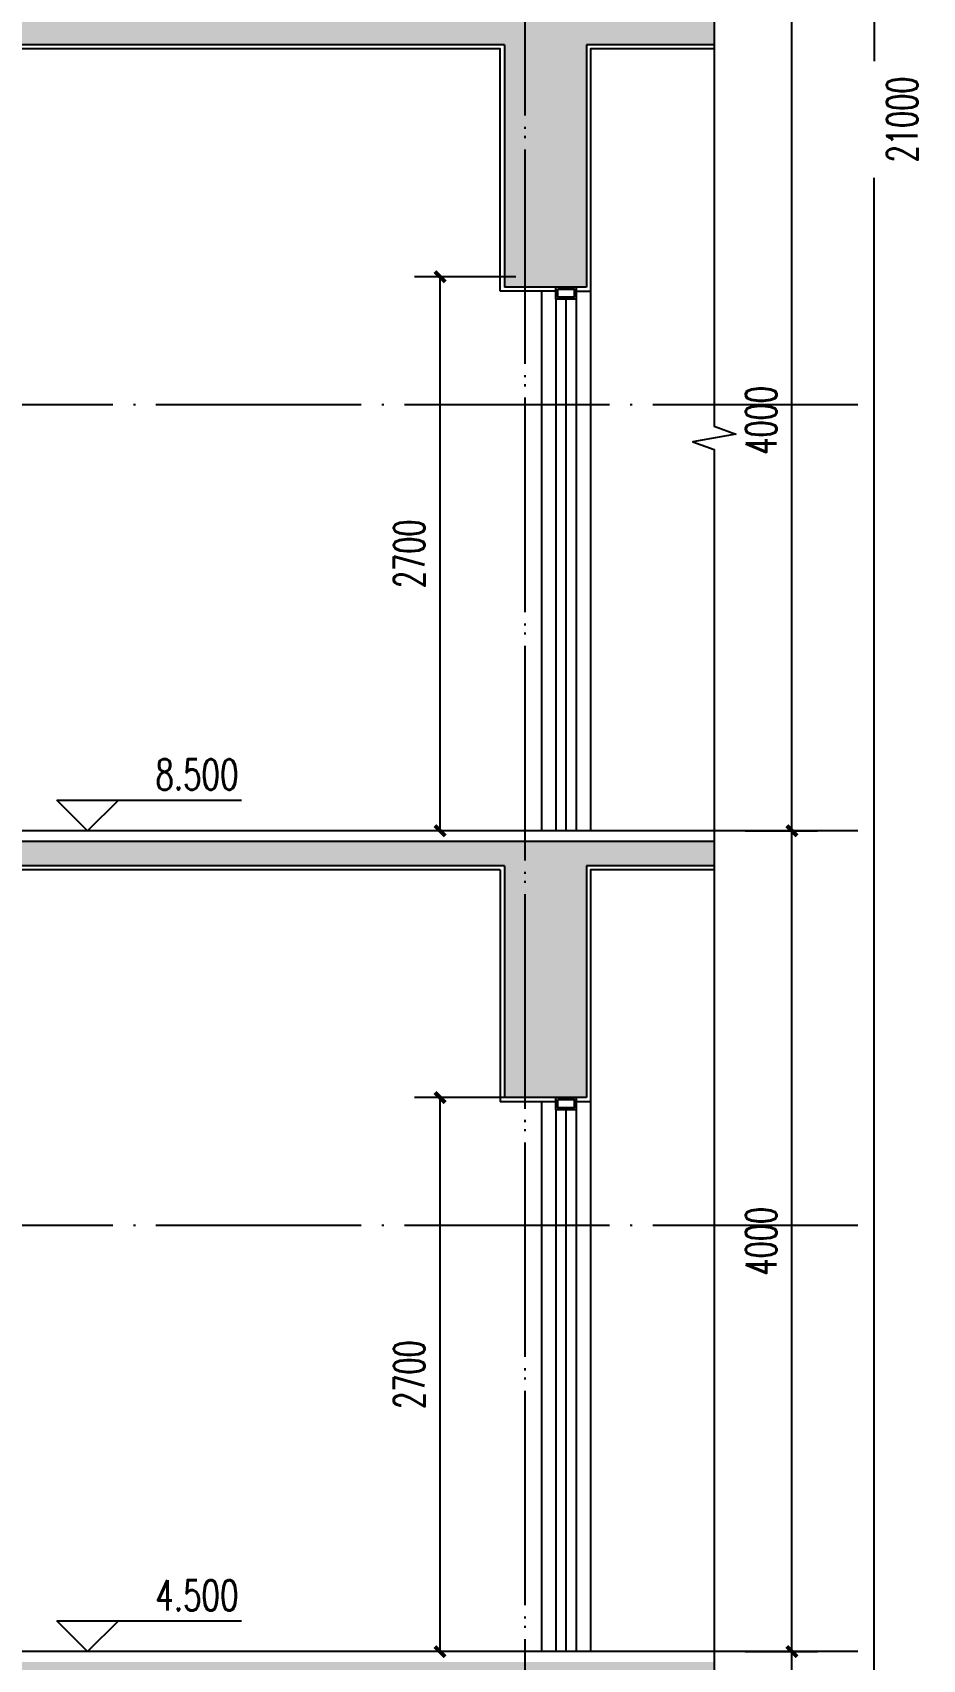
# Model space of a CAD drawing. Extents: x 307762 to 522490, y -326758 to -245675.
# Drawn here: x 512201 to 516536, y -265184 to -257256 of the extents above; entities that cross this region are included whole.
import ezdxf

# ---------------------------------------------------------------- set-up
doc = ezdxf.new("R2010")
doc.units = 0
doc.header["$LTSCALE"] = 1000
doc.header["$MEASUREMENT"] = 0
doc.linetypes.add('DOTE', pattern=[2.42, 2, -0.2, 0.02, -0.2])
doc.layers.get('0').update_dxf_attribs({"linetype": 'CONTINUOUS'})
doc.layers.get('Defpoints').update_dxf_attribs({"color": 6, "linetype": 'CONTINUOUS'})
for name, color, linetype in [('A-墙线', 2, 'CONTINUOUS'), ('A-立面看线', 117, 'CONTINUOUS'), ('DIM_ELEV', 3, 'CONTINUOUS'), ('DIM_SYMB', 3, 'CONTINUOUS'), ('DOTE', 1, 'DOTE'), ('PUB_DIM', 3, 'CONTINUOUS'), ('PUB_HATCH', 250, 'CONTINUOUS'), ('PUB_TEXT', 7, 'CONTINUOUS'), ('WALL', 2, 'CONTINUOUS'), ('WINDOW', 4, 'CONTINUOUS'), ('看线1', 7, 'CONTINUOUS'), ('面层', 185, 'CONTINUOUS')]:
    doc.layers.add(name, color=color, linetype=linetype)
doc.styles.add('_TCH_DIM', font='SIMPLEX', dxfattribs={"bigfont": 'GBCBIG'})
doc.styles.add('DIM_FONT', font='SIMPLEX.shx', dxfattribs={"width": 0.65})
doc.dimstyles.new('DIMN50', dxfattribs={"dimscale": 0.5, "dimtxt": 300, "dimasz": 100, "dimexe": 250, "dimexo": 300, "dimgap": 150, "dimtad": 1, "dimdec": 0, "dimzin": 0, "dimdsep": 46, "dimtxsty": 'DIM_FONT', "dimblk": 'ARCHTICK', "dimcen": 0.09, "dimclrt": 7, "dimazin": 2, "dimtfac": 1, "dimtdec": 0, "dimtix": 1, "dimtmove": 2, "dimatfit": 3, "dimfxl": 0, "dimtolj": 1, "dimtzin": 0, "dimarcsym": 0})

# ---------------------------------------------------------------- blocks, each defined once
blk = doc.blocks.new('_ArchTick')
at = {"color": 0, "linetype": 'ByBlock', "const_width": 0.4}
blk.add_lwpolyline([(-0.5, -0.5), (0.5, 0.5)], dxfattribs=at)
blk = doc.blocks.new('*D485')
at = {"layer": 'Defpoints', "color": 0}
for p in [(514186.1, -258445.7), (514704.9, -258445.7), (514704.9, -261145.7)]:
    blk.add_point(p, dxfattribs=at)
at = {"layer": 'PUB_DIM', "color": 0, "lineweight": -2}
for p, q in [((514554.9, -258445.7), (514061.1, -258445.7)), ((514186.1, -261145.7), (514186.1, -258445.7)), ((514554.9, -261145.7), (514061.1, -261145.7))]:
    blk.add_line(p, q, dxfattribs=at)
at = {"layer": 'PUB_DIM', "color": 0, "lineweight": -2, "xscale": 50, "yscale": 50, "zscale": 50}
for p, rotation in [((514186.1, -258445.7), 90), ((514186.1, -261145.7), 270)]:
    blk.add_blockref('_ArchTick', p, dxfattribs=dict(at, rotation=rotation))
at = {"layer": 'PUB_DIM', "color": 7, "insert": (514036.1, -259795.7), "char_height": 150, "attachment_point": 5, "rotation": 90, "style": 'DIM_FONT'}
blk.add_mtext('\\A1;2700', dxfattribs=at)
blk = doc.blocks.new('*D486')
at = {"layer": 'Defpoints', "color": 0}
for p in [(514186.1, -262445.7), (514704.9, -262445.7), (514704.9, -265145.7)]:
    blk.add_point(p, dxfattribs=at)
at = {"layer": 'PUB_DIM', "color": 0, "lineweight": -2}
for p, q in [((514554.9, -262445.7), (514061.1, -262445.7)), ((514186.1, -265145.7), (514186.1, -262445.7)), ((514554.9, -265145.7), (514061.1, -265145.7))]:
    blk.add_line(p, q, dxfattribs=at)
at = {"layer": 'PUB_DIM', "color": 0, "lineweight": -2, "xscale": 50, "yscale": 50, "zscale": 50}
for p, rotation in [((514186.1, -262445.7), 90), ((514186.1, -265145.7), 270)]:
    blk.add_blockref('_ArchTick', p, dxfattribs=dict(at, rotation=rotation))
at = {"layer": 'PUB_DIM', "color": 7, "insert": (514036.1, -263795.7), "char_height": 150, "attachment_point": 5, "rotation": 90, "style": 'DIM_FONT'}
blk.add_mtext('\\A1;2700', dxfattribs=at)
blk = doc.blocks.new('*D636')
at = {"layer": 'Defpoints', "color": 0}
for p in [(515522.1, -248645.7), (516300.2, -248645.7), (515522.1, -269645.7)]:
    blk.add_point(p, dxfattribs=at)
at = {"layer": 'PUB_DIM', "color": 0, "lineweight": -2}
for p, q in [((515672.1, -248645.7), (516425.2, -248645.7)), ((516300.2, -248645.7), (516300.2, -257395.4)), ((516300.2, -269645.7), (516300.2, -257963.3)), ((515672.1, -269645.7), (516425.2, -269645.7))]:
    blk.add_line(p, q, dxfattribs=at)
at = {"layer": 'PUB_DIM', "color": 0, "lineweight": -2, "xscale": 50, "yscale": 50, "zscale": 50}
for p, rotation in [((516300.2, -248645.7), 90), ((516300.2, -269645.7), 270)]:
    blk.add_blockref('_ArchTick', p, dxfattribs=dict(at, rotation=rotation))
at = {"layer": 'PUB_DIM', "color": 7, "insert": (516437.7, -257679.3), "char_height": 150, "attachment_point": 5, "rotation": 90, "style": 'DIM_FONT'}
blk.add_mtext('\\A1;21000', dxfattribs=at)
blk = doc.blocks.new('*D637')
at = {"layer": 'Defpoints', "color": 0}
for p in [(515522.1, -265145.7), (515900.2, -265145.7), (515522.1, -269645.7)]:
    blk.add_point(p, dxfattribs=at)
at = {"layer": 'PUB_DIM', "color": 0, "lineweight": -2}
for p, q in [((515672.1, -265145.7), (516025.2, -265145.7)), ((515900.2, -269645.7), (515900.2, -265145.7)), ((515672.1, -269645.7), (516025.2, -269645.7))]:
    blk.add_line(p, q, dxfattribs=at)
at = {"layer": 'PUB_DIM', "color": 0, "lineweight": -2, "xscale": 50, "yscale": 50, "zscale": 50}
for p, rotation in [((515900.2, -265145.7), 90), ((515900.2, -269645.7), 270)]:
    blk.add_blockref('_ArchTick', p, dxfattribs=dict(at, rotation=rotation))
at = {"layer": 'PUB_DIM', "color": 7, "insert": (515750.2, -267395.7), "char_height": 150, "attachment_point": 5, "rotation": 90, "style": 'DIM_FONT'}
blk.add_mtext('\\A1;4500', dxfattribs=at)
blk = doc.blocks.new('*D638')
at = {"layer": 'Defpoints', "color": 0}
for p in [(515522.1, -261145.7), (515900.2, -261145.7), (515522.1, -265145.7)]:
    blk.add_point(p, dxfattribs=at)
at = {"layer": 'PUB_DIM', "color": 0, "lineweight": -2}
for p, q in [((515672.1, -261145.7), (516025.2, -261145.7)), ((515900.2, -265145.7), (515900.2, -261145.7)), ((515672.1, -265145.7), (516025.2, -265145.7))]:
    blk.add_line(p, q, dxfattribs=at)
at = {"layer": 'PUB_DIM', "color": 0, "lineweight": -2, "xscale": 50, "yscale": 50, "zscale": 50}
for p, rotation in [((515900.2, -261145.7), 90), ((515900.2, -265145.7), 270)]:
    blk.add_blockref('_ArchTick', p, dxfattribs=dict(at, rotation=rotation))
at = {"layer": 'PUB_DIM', "color": 7, "insert": (515750.2, -263145.7), "char_height": 150, "attachment_point": 5, "rotation": 90, "style": 'DIM_FONT'}
blk.add_mtext('\\A1;4000', dxfattribs=at)
blk = doc.blocks.new('*D639')
at = {"layer": 'Defpoints', "color": 0}
for p in [(515522.1, -257145.7), (515900.2, -257145.7), (515522.1, -261145.7)]:
    blk.add_point(p, dxfattribs=at)
at = {"layer": 'PUB_DIM', "color": 0, "lineweight": -2}
for p, q in [((515672.1, -257145.7), (516025.2, -257145.7)), ((515900.2, -261145.7), (515900.2, -257145.7)), ((515672.1, -261145.7), (516025.2, -261145.7))]:
    blk.add_line(p, q, dxfattribs=at)
at = {"layer": 'PUB_DIM', "color": 0, "lineweight": -2, "xscale": 50, "yscale": 50, "zscale": 50}
for p, rotation in [((515900.2, -257145.7), 90), ((515900.2, -261145.7), 270)]:
    blk.add_blockref('_ArchTick', p, dxfattribs=dict(at, rotation=rotation))
at = {"layer": 'PUB_DIM', "color": 7, "insert": (515750.2, -259145.7), "char_height": 150, "attachment_point": 5, "rotation": 90, "style": 'DIM_FONT'}
blk.add_mtext('\\A1;4000', dxfattribs=at)

msp = doc.modelspace()

# ---------------------------------------------------------------- hatches: boundary and pattern name
at = {"layer": 'PUB_HATCH'}
h = msp.add_hatch(dxfattribs=at)
h.set_pattern_fill('钢筋混凝土', color=256, scale=50, style=0)
h.set_pattern_definition([(45, (503749.53, -271270.7), (-88.38835, 88.38835), []), (50, (503749.53, -271270.7), (358.63, -31.376), [37.5, -412.5]), (355, (503749.53, -271270.7), (-69.3757, 376.096), [30, -330]), (100.4514, (503779.4, -271273.3), (289.2547, 344.72), [31.87, -350.571]), (46.1842, (503749.53, -271170.7), (533.6205, -82.7595), [56.25, -618.75]), (96.6356, (503794, -271177.6), (467.331, 487.059), [47.805, -525.856]), (351.1842, (503749.53, -271170.7), (467.331, 487.059), [45, -495]), (21, (503799.53, -271195.7), (298.4535, -201.3094), [37.5, -412.5]), (326, (503799.53, -271195.7), (121.6577, 362.575), [30, -330]), (71.4514, (503824.4, -271212.47), (420.1113, 161.2652), [31.87, -350.571]), (37.5, (503749.53, -271270.7), (6.0799, 166.4469), [0, -326, 0, -335, 0, -331.25]), (7.5, (503749.53, -271270.7), (131.5348, 197.2059), [0, -191, 0, -318.5, 0, -126.25]), (327.5, (503638.03, -271270.7), (266.9112, -11.27744), [0, -125, 0, -390, 0, -517.5]), (317.5, (503588.03, -271270.7), (291.593, 50.0525), [0, -162.5, 0, -259, 0, -367.5])])
h.paths.add_polyline_path([(514899.5, -253315.7), (515522.1, -253315.7), (515522.1, -253195.7), (511549.5, -253195.7), (511549.5, -253095.7), (511399.5, -253095.7), (511399.5, -253645.7), (511649.5, -253645.7), (511649.5, -253315.7), (514499.5, -253315.7), (514499.5, -254445.7), (514899.5, -254445.7)])
h.paths.add_polyline_path([(514899.5, -248815.7), (515522.1, -248815.7), (515522.1, -248695.7), (504149.5, -248695.7), (504149.5, -248815.7), (504299.5, -248815.7), (504299.5, -249345.7), (504149.5, -249345.7), (504149.5, -249445.7), (504699.5, -249445.7), (504699.5, -248815.7), (514499.5, -248815.7), (514499.5, -249945.7), (514899.5, -249945.7)])
h.paths.add_polyline_path([(504699.5, -253145.7), (504299.5, -253145.7), (504299.5, -253545.7), (503749.5, -253545.7), (503749.5, -253645.7), (504299.5, -253645.7), (504299.5, -253895.7), (504199.5, -253895.7), (504199.5, -253995.7), (504699.5, -253995.7)])
h.paths.add_polyline_path([(504699.5, -252245.7), (504449.5, -252245.7), (504449.5, -252345.7), (504699.5, -252345.7)])
h.paths.add_polyline_path([(504949.5, -255239.7), (506949.5, -255239.7), (506949.5, -255569.7), (507199.5, -255569.7), (507199.5, -255252.9), (511399.5, -257327.7), (511399.5, -257645.7), (511649.5, -257645.7), (511649.5, -257315.7), (514499.5, -257315.7), (514499.5, -258495.7), (514899.5, -258495.7), (514899.5, -257315.7), (515522.1, -257315.7), (515522.1, -257195.7), (511399.5, -257195.7), (511399.5, -257045.7), (511099.5, -257045.7), (511099.5, -256895.7), (510799.5, -256895.7), (510799.5, -256747.7), (510499.5, -256747.7), (510499.5, -256599.7), (510199.5, -256599.7), (510199.5, -256451.7), (509899.5, -256451.7), (509899.5, -256303.7), (509599.5, -256303.7), (509599.5, -256155.7), (509299.5, -256155.7), (509299.5, -256007.7), (508999.5, -256007.7), (508999.5, -255859.7), (508699.5, -255859.7), (508699.5, -255711.7), (508399.5, -255711.7), (508399.5, -255563.7), (508099.5, -255563.7), (508099.5, -255415.7), (507799.5, -255415.7), (507799.5, -255267.7), (507499.5, -255267.7), (507499.5, -255119.7), (504849.5, -255119.7), (504849.5, -254997.7), (504699.5, -254997.7), (504699.5, -255569.7), (504949.5, -255569.7)])
h.paths.add_polyline_path([(508099.5, -259415.7), (507799.5, -259415.7), (507799.5, -259267.7), (507499.5, -259267.7), (507499.5, -259119.7), (504849.5, -259119.7), (504849.5, -258997.7), (504699.5, -258997.7), (504699.5, -259569.7), (504699.5, -259919.7), (505099.5, -259919.7), (505099.5, -259239.7), (506949.5, -259239.7), (506949.5, -259569.7), (507199.5, -259569.7), (507199.5, -259252.9), (511399.5, -261327.7), (511399.5, -261645.7), (511649.5, -261645.7), (511649.5, -261315.7), (514499.5, -261315.7), (514499.5, -262445.7), (514899.5, -262445.7), (514899.5, -261315.7), (515522.1, -261315.7), (515522.1, -261195.7), (511399.5, -261195.7), (511399.5, -261045.7), (511099.5, -261045.7), (511099.5, -260895.7), (510799.5, -260895.7), (510799.5, -260747.7), (510499.5, -260747.7), (510499.5, -260599.7), (510199.5, -260599.7), (510199.5, -260451.7), (509899.5, -260451.7), (509899.5, -260303.7), (509599.5, -260303.7), (509599.5, -260155.7), (509299.5, -260155.7), (509299.5, -260007.7), (508999.5, -260007.7), (508999.5, -259859.7), (508699.5, -259859.7), (508699.5, -259711.7), (508399.5, -259711.7), (508399.5, -259563.7), (508099.5, -259563.7)])
h.paths.add_polyline_path([(510499.5, -264599.7), (510199.5, -264599.7), (510199.5, -264451.7), (509899.5, -264451.7), (509899.5, -264303.7), (509599.5, -264303.7), (509599.5, -264155.7), (509299.5, -264155.7), (509299.5, -264007.7), (508999.5, -264007.7), (508999.5, -263859.7), (508699.5, -263859.7), (508699.5, -263711.7), (508399.5, -263711.7), (508399.5, -263563.7), (508099.5, -263563.7), (508099.5, -263415.7), (507799.5, -263415.7), (507799.5, -263267.7), (507499.5, -263267.7), (507499.5, -263119.7), (504799.5, -263119.7), (504799.5, -263019.7), (504699.5, -263019.7), (504699.5, -263569.7), (504699.5, -263919.7), (505099.5, -263919.7), (505099.5, -263239.7), (506949.5, -263239.7), (506949.5, -263569.7), (507199.5, -263569.7), (507199.5, -263252.9), (511399.5, -265329.6), (511399.5, -265645.7), (511649.5, -265645.7), (511649.5, -265315.7), (514499.5, -265315.7), (514499.5, -266615.7), (514899.5, -266615.7), (514899.5, -265315.7), (515522.1, -265315.7), (515522.1, -265195.7), (511399.5, -265195.7), (511399.5, -265045.7), (511099.5, -265045.7), (511099.5, -264895.7), (510799.5, -264895.7), (510799.5, -264747.7), (510499.5, -264747.7)])
h.paths.add_polyline_path([(507499.5, -267595.7), (507199.5, -267595.7), (507199.5, -267445.7), (504799.5, -267445.7), (504299.5, -267445.7), (504299.5, -267545.7), (504449.5, -267545.7), (504449.5, -268045.7), (504299.5, -268045.7), (504299.5, -268145.7), (504749.5, -268145.7), (504749.5, -267565.7), (506949.5, -267565.7), (506949.5, -267895.7), (507199.5, -267895.7), (507199.5, -267729.9), (511399.5, -269829.9), (511399.5, -270145.7), (511649.5, -270145.7), (511649.5, -269815.7), (514499.5, -269815.7), (514499.5, -271095.7), (514899.5, -271095.7), (514899.5, -269815.7), (515522.1, -269815.7), (515522.1, -269695.7), (511399.5, -269695.7), (511399.5, -269545.7), (511099.5, -269545.7), (511099.5, -269395.7), (510799.5, -269395.7), (510799.5, -269245.7), (510499.5, -269245.7), (510499.5, -269095.7), (510199.5, -269095.7), (510199.5, -268945.7), (509899.5, -268945.7), (509899.5, -268795.7), (509599.5, -268795.7), (509599.5, -268645.7), (509299.5, -268645.7), (509299.5, -268495.7), (508999.5, -268495.7), (508999.5, -268345.7), (508699.5, -268345.7), (508699.5, -268195.7), (508399.5, -268195.7), (508399.5, -268045.7), (508099.5, -268045.7), (508099.5, -267895.7), (507799.5, -267895.7), (507799.5, -267745.7), (507499.5, -267745.7)])
h.paths.add_polyline_path([(504699.5, -264245.7), (503899.5, -264245.7), (503899.5, -264345.7), (504699.5, -264345.7)])
h.paths.add_polyline_path([(504699.5, -265195.7), (504299.5, -265195.7), (504299.5, -265295.7), (504399.5, -265295.7), (504399.5, -265945.7), (504449.5, -265945.7), (504449.5, -265995.7), (504699.5, -265995.7)])
h.paths.add_polyline_path([(511649.5, -270895.7), (504299.5, -270895.7), (504299.5, -270915.7), (504299.5, -271270.7), (504699.5, -271270.7), (504699.5, -271015.7), (511399.5, -271015.7), (511399.5, -271270.7), (511649.5, -271270.7)])

# ---------------------------------------------------------------- linework, layer by layer
at = {"layer": 'A-墙线'}
for p, q in [((514499.5, -257315.7), (514499.5, -258495.7)), ((514899.5, -257315.7), (514899.5, -258495.7)), ((514499.5, -261315.7), (514499.5, -262445.7)), ((514899.5, -261315.7), (514899.5, -262445.7))]:
    msp.add_line(p, q, dxfattribs=at)
at = {"layer": 'A-立面看线'}
for p, q in [((514679.5, -258515.7), (514679.5, -261145.7)), ((514919.5, -258515.7), (514919.5, -261145.7)), ((514679.5, -262465.7), (514679.5, -265145.7)), ((514919.5, -262465.7), (514919.5, -265145.7))]:
    msp.add_line(p, q, dxfattribs=at)
at = {"layer": 'DIM_ELEV'}
for p, q in [((512469.2, -261145.7), (512319.2, -260995.7)), ((512319.2, -260995.7), (513219.2, -260995.7)), ((512469.2, -261145.7), (512619.2, -260995.7)), ((512469.2, -265145.7), (512319.2, -264995.7)), ((512319.2, -264995.7), (513219.2, -264995.7)), ((512469.2, -265145.7), (512619.2, -264995.7))]:
    msp.add_line(p, q, dxfattribs=at)
at = {"layer": 'DIM_SYMB'}
msp.add_lwpolyline([(515522.1, -248645.7), (515522.1, -259174.4), (515627.1, -259212.7), (515417.1, -259249.7), (515522.1, -259286.9), (515522.1, -269815.7)], dxfattribs=at)
at = {"layer": 'DOTE', "ltscale": 0.5}
for p, q in [((514599.5, -246934.9), (514599.5, -271145.7)), ((514599.5, -250609.8), (514599.5, -271045.7)), ((516222.1, -259069.7), (503521.5, -259069.7)), ((516222.1, -261145.7), (503521.5, -261145.7)), ((516222.1, -263069.7), (503521.5, -263069.7)), ((516222.1, -265145.7), (503521.5, -265145.7))]:
    msp.add_line(p, q, dxfattribs=at)
at = {"layer": 'WALL'}
for p, q in [((514499.5, -257315.7), (511649.5, -257315.7)), ((515522.1, -257315.7), (514899.5, -257315.7)), ((514899.5, -258495.7), (514499.5, -258495.7)), ((514499.5, -261315.7), (511649.5, -261315.7)), ((515522.1, -261315.7), (514899.5, -261315.7)), ((514899.5, -262445.7), (514499.5, -262445.7))]:
    msp.add_line(p, q, dxfattribs=at)
msp.add_lwpolyline([(511399.5, -261045.7), (511399.5, -261195.7), (515522.1, -261195.7)], dxfattribs=at)
at = {"layer": 'WINDOW', "linetype": 'Continuous'}
for p, q in [((514749.5, -258555.7), (514749.5, -261145.7)), ((514799.5, -258555.7), (514799.5, -261145.7)), ((514849.5, -258555.7), (514849.5, -261145.7)), ((514749.5, -262505.7), (514749.5, -265145.7)), ((514799.5, -262505.7), (514799.5, -265145.7)), ((514849.5, -262505.7), (514849.5, -265145.7))]:
    msp.add_line(p, q, dxfattribs=at)
at = {"layer": '看线1'}
for points in [[(514749.5, -258495.7), (514849.5, -258495.7), (514849.5, -258555.7), (514749.5, -258555.7)], [(514759.5, -258505.7), (514839.5, -258505.7), (514839.5, -258545.7), (514759.5, -258545.7)], [(514749.5, -262445.7), (514849.5, -262445.7), (514849.5, -262505.7), (514749.5, -262505.7)], [(514759.5, -262455.7), (514839.5, -262455.7), (514839.5, -262495.7), (514759.5, -262495.7)]]:
    msp.add_lwpolyline(points, close=True, dxfattribs=at)
at = {"layer": '面层'}
for p, q in [((514749.5, -258515.7), (514479.5, -258515.7)), ((514849.5, -258515.7), (514919.5, -258515.7)), ((514479.5, -261335.7), (511669.5, -261335.7)), ((514479.5, -261335.7), (514479.5, -262465.7)), ((514749.5, -262465.7), (514479.5, -262465.7))]:
    msp.add_line(p, q, dxfattribs=at)
for points in [[(514479.5, -258515.7), (514479.5, -257335.7), (511669.5, -257335.7), (511669.5, -257665.7), (511379.5, -257665.7), (511379.5, -257340.1), (507219.5, -255285.1), (507219.5, -255589.7), (506929.5, -255589.7), (506929.5, -255259.7), (504969.5, -255259.7), (504969.5, -255589.7), (504699.5, -255589.7)], [(515522.1, -257335.7), (514919.5, -257335.7), (514919.5, -258515.7)], [(515522.1, -261145.7), (511449.5, -261145.7)], [(515522.1, -261335.7), (514919.5, -261335.7), (514919.5, -262465.7), (514849.5, -262465.7)], [(515522.1, -265145.7), (511449.5, -265145.7)]]:
    msp.add_lwpolyline(points, dxfattribs=at)

# ---------------------------------------------------------------- texts
at = {"layer": 'PUB_TEXT', "style": '_TCH_DIM', "width": 0.705882}
for s, p in [('8.500', (512799.2, -260945.7)), ('4.500', (512799.2, -264945.7))]:
    msp.add_text(s, height=148.75, dxfattribs=at).set_placement(p)

# ---------------------------------------------------------------- dimensions: what is measured, and where the dimension line sits
at = {"layer": 'PUB_DIM'}
dim = msp.add_linear_dim(base=(516300.2, -248645.7), p1=(515522.1, -269645.7), p2=(515522.1, -248645.7), angle=90, dimstyle='DIMN50', dxfattribs=at)
dim.commit()
dim.dimension.update_dxf_attribs({"geometry": '*D636', "text_midpoint": (516437.7, -257679.3), "dimtype": 129})
for p1, p2, distance, picture, middle in [((515522.1, -261145.7), (515522.1, -257145.7), -378, '*D639', (515750.2, -259145.7)), ((514704.9, -261145.7), (514704.9, -258445.7), 518.8, '*D485', (514036.1, -259795.7)), ((515522.1, -265145.7), (515522.1, -261145.7), -378, '*D638', (515750.2, -263145.7)), ((514704.9, -265145.7), (514704.9, -262445.7), 518.8, '*D486', (514036.1, -263795.7)), ((515522.1, -269645.7), (515522.1, -265145.7), -378, '*D637', (515750.2, -267395.7))]:
    dim = msp.add_aligned_dim(p1=p1, p2=p2, distance=distance, dimstyle='DIMN50', dxfattribs=at)
    dim.commit()
    dim.dimension.update_dxf_attribs({"geometry": picture, "text_midpoint": middle})

doc.saveas('drawing.dxf')
